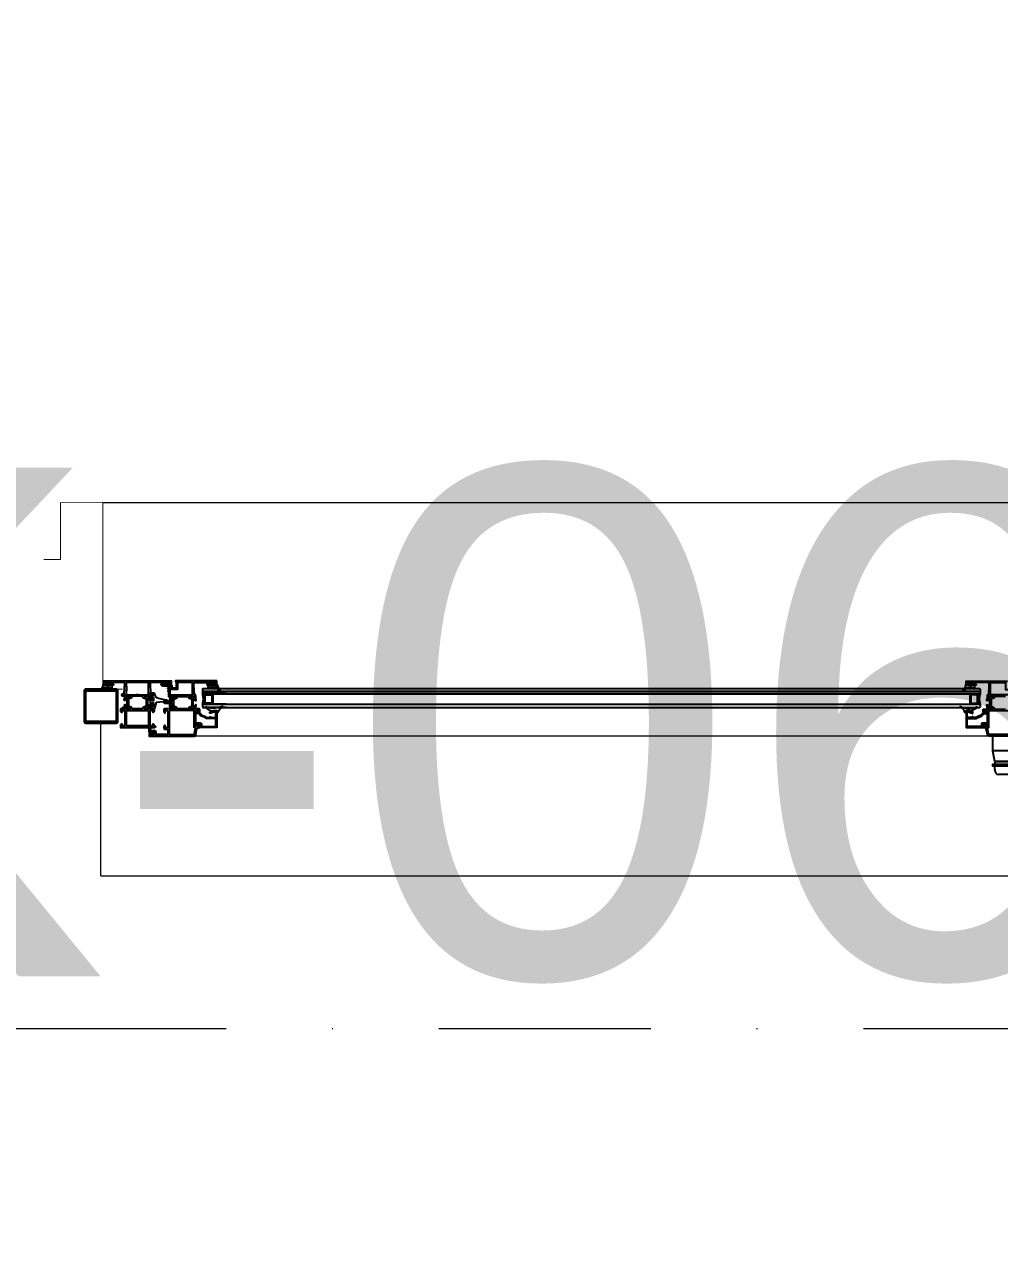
# Model space of a CAD drawing. Extents: x -9059 to 11889, y -1514 to 6575.
# Drawn here: x 9167 to 9282.1, y 3721.3 to 3864.3 of the extents above; entities that cross this region are included whole.
import ezdxf
from ezdxf.enums import TextEntityAlignment as Align

# ---------------------------------------------------------------- set-up
doc = ezdxf.new("R2010")
doc.units = 0
doc.header["$LTSCALE"] = 25
doc.header["$MEASUREMENT"] = 0
doc.linetypes.add('DASHDOT', pattern=[1, 0.5, -0.25, 0, -0.25])
doc.layers.get('0').update_dxf_attribs({"color": 9, "lineweight": 9})
for name, color, linetype, lineweight in [('06D', 9, 'Continuous', 9), ('10', 9, 'Continuous', 9), ('14', 9, 'Continuous', 9), ('15', 9, 'Continuous', 9), ('21_mahal200', 9, 'Continuous', 9), ('21_mahal200 @ 20', 9, 'Continuous', 9), ('24', 9, 'DASHDOT', 9)]:
    doc.layers.add(name, color=color, linetype=linetype, lineweight=lineweight)
doc.styles.add('Arial', font='arial.ttf', dxfattribs={"height": 2.5})
doc.styles.add('MuuM_TEXT-STANDART', font='ARIALN.TTF')

# ---------------------------------------------------------------- blocks, each defined once
blk = doc.blocks.new('p-mek')
at = {"color": 6}
blk.add_lwpolyline([(210.29, -281.08, -0.000027), (210.29, -1029.08, 0.400031)], format="xyb", dxfattribs=at)
blk = doc.blocks.new('0a_roomno2')
at = {"style": 'Arial'}
blk.add_attdef('ODANO', (0, 1.505), '', height=3, dxfattribs=at)
blk.add_attdef('MEKANADI', text='', height=3, dxfattribs=at).set_placement((0.525, -4.75), align=Align.BOTTOM_LEFT)
at = {"style": 'MuuM_TEXT-STANDART', "width": 0.6}
for tag, p in [('YER01', (15, -7)), ('TAVAN01', (20.625, -7)), ('DUVAR01', (26.25, -7)), ('YER02', (15, -10.375)), ('TAVAN02', (20.625, -10.375)), ('DUVAR02', (26.25, -10.375)), ('YER03', (15, -13.75)), ('TAVAN03', (20.625, -13.75)), ('DUVAR03', (26.25, -13.75))]:
    blk.add_attdef(tag, text='', height=2.25, dxfattribs=at).set_placement(p, align=Align.MIDDLE_CENTER)
at = {"style": 'MuuM_TEXT-STANDART'}
blk.add_attdef('M2', text='', height=2.25, dxfattribs=at).set_placement((1.3231, -7.8046), align=Align.MIDDLE_LEFT)
at = {"style": 'MuuM_TEXT-STANDART', "width": 0.6}
blk.add_attdef('TEMIZTAVANYUKSEKLIGI', text='', height=2.25, dxfattribs=at).set_placement((2.7, -13.1619), align=Align.MIDDLE_LEFT)
blk = doc.blocks.new('*U1284')
at = {"layer": '21_mahal200 @ 20'}
ref = blk.add_blockref('0a_roomno2', (8850.93, 3716.9), dxfattribs=dict(at, xscale=20, yscale=20, zscale=20))
ref.add_attrib('ODANO', ' PRS-1K-06', (8850.93, 3752), dxfattribs={"layer": '0', "height": 60, "style": 'Arial'})
blk = doc.blocks.new('P-DOG-PORSCHE')
at = {"layer": '06D', "lineweight": 25, "ltscale": 0.5}
for p, q in [((-12.78, -3.54), (-12.78, -5.15)), ((-12.78, -5.24), (-10.29, -5.24)), ((-12.53, -6.54), (-12.77, -5.32)), ((-12.8, -6.88), (-10.33, -6.88)), ((-12.8, -6.88, 0), (-10.33, -6.88, 0)), ((-10.33, -7.03), (-12.8, -7.03)), ((-10.33, -7.03, 0), (-12.8, -7.03, 0)), ((-10.53, -6.54), (-12.53, -6.54)), ((-12.53, -6.58), (-12.53, -6.88)), ((-10.53, -6.58), (-12.53, -6.58)), ((-12.53, -6.58, 0), (-12.53, -6.88, 0)), ((-10.53, -6.58, 0), (-12.53, -6.58, 0)), ((-12.53, -7.03), (-12.53, -7.17)), ((-12.53, -7.03, 0), (-12.53, -7.17, 0)), ((-10.95, -8.06, 0), (-12.12, -8.06, 0))]:
    blk.add_line(p, q, dxfattribs=at)
at = {"layer": '06D'}
for points in [[(-117.78, 24), (-2.22, 24)], [(-13.18, -3.54), (-111.94, -3.53)], [(-118, -20), (-2, -20)]]:
    blk.add_lwpolyline(points, dxfattribs=at)
at = {"layer": '06D', "lineweight": 25, "ltscale": 0.5}
blk.add_lwpolyline([(-15.98, 2.47, -0.220745), (-16.29, 1.88, 0.651907), (-16.23, 1.81, 0.176952), (-15.94, 2.13, -0.281357), (-15.8, 2.21), (-15.72, 2.21), (-15.7, 2.21), (-15.7, 2.21), (-15.69, 2.21), (-15.68, 2.21), (-15.67, 2.21), (-15.67, 2.2), (-15.66, 2.19), (-15.66, 2.19), (-15.65, 2.18), (-15.65, 2.16), (-15.65, 2.09), (-15.65, 2.09), (-15.65, 2.08), (-15.65, 2.08), (-15.65, 2.08), (-15.65, 2.08), (-15.64, 2.07), (-15.64, 2.07), (-15.64, 2.07), (-15.63, 2.07), (-15.55, 2.07), (-15.55, 2.07), (-15.55, 2.07), (-15.54, 2.07), (-15.54, 2.07), (-15.54, 2.08), (-15.54, 2.08), (-15.53, 2.08), (-15.53, 2.08), (-15.53, 2.09), (-15.53, 2.16), (-15.53, 2.17), (-15.53, 2.18), (-15.53, 2.19), (-15.52, 2.19), (-15.52, 2.2), (-15.51, 2.21), (-15.5, 2.21), (-15.5, 2.21), (-15.48, 2.21), (-15.48, 2.21), (-15.47, 2.21), (-15.46, 2.21), (-15.45, 2.21), (-15.45, 2.2), (-15.44, 2.19), (-15.44, 2.19), (-15.43, 2.18), (-15.43, 2.16), (-15.43, 2.09), (-15.43, 2.09), (-15.43, 2.08), (-15.43, 2.08), (-15.43, 2.08), (-15.43, 2.08), (-15.42, 2.07), (-15.42, 2.07), (-15.42, 2.07), (-15.41, 2.07), (-15.33, 2.07), (-15.33, 2.07), (-15.33, 2.07), (-15.32, 2.07), (-15.32, 2.07), (-15.32, 2.08), (-15.32, 2.08), (-15.31, 2.08), (-15.31, 2.08), (-15.31, 2.09), (-15.31, 2.16), (-15.31, 2.17), (-15.31, 2.18), (-15.31, 2.19), (-15.3, 2.19), (-15.3, 2.2), (-15.29, 2.21), (-15.28, 2.21), (-15.28, 2.21), (-15.26, 2.21), (-15.26, 2.21), (-15.25, 2.21), (-15.24, 2.21), (-15.23, 2.21), (-15.23, 2.2), (-15.22, 2.19), (-15.22, 2.19), (-15.21, 2.18), (-15.21, 2.16), (-15.21, 2.09), (-15.21, 2.09), (-15.21, 2.08), (-15.21, 2.08), (-15.21, 2.08), (-15.21, 2.08), (-15.2, 2.07), (-15.2, 2.07), (-15.2, 2.07), (-15.19, 2.07), (-15.11, 2.07), (-15.11, 2.07), (-15.11, 2.07), (-15.1, 2.07), (-15.1, 2.07), (-15.1, 2.08), (-15.1, 2.08), (-15.09, 2.08), (-15.09, 2.08), (-15.09, 2.09), (-15.09, 2.16), (-15.09, 2.17), (-15.09, 2.18), (-15.09, 2.19), (-15.08, 2.19), (-15.08, 2.2), (-15.07, 2.21), (-15.06, 2.21), (-15.06, 2.21), (-15.04, 2.21), (-15.04, 2.21), (-15.03, 2.21), (-15.02, 2.21), (-15.01, 2.21), (-15.01, 2.2), (-15, 2.19), (-15, 2.19), (-14.99, 2.18), (-14.99, 2.16), (-14.99, 2.09), (-14.99, 2.09), (-14.99, 2.08), (-14.99, 2.08), (-14.99, 2.08), (-14.99, 2.08), (-14.98, 2.07), (-14.98, 2.07), (-14.98, 2.07), (-14.97, 2.07), (-14.89, 2.07), (-14.89, 2.07), (-14.89, 2.07), (-14.88, 2.07), (-14.88, 2.07), (-14.88, 2.08), (-14.88, 2.08), (-14.87, 2.08), (-14.87, 2.08), (-14.87, 2.09), (-14.87, 2.43, 0.414214), (-14.9, 2.46), (-15.13, 2.46, -0.414214), (-15.16, 2.49), (-15.16, 2.55, -0.291535), (-15.15, 2.57), (-15.1, 2.59, 0.613042), (-15.1, 2.65), (-15.22, 2.72, 0.127095), (-15.28, 2.73), (-15.48, 2.73, 0.127095), (-15.55, 2.72), (-15.66, 2.66, 0.585233), (-15.66, 2.59), (-15.61, 2.56, -0.167811), (-15.6, 2.55), (-15.6, 2.49, -0.414214), (-15.63, 2.46), (-15.93, 2.46), (-15.93, 2.52, 0.394677), (-15.98, 2.47)], format="xyb", dxfattribs=at)
for points in [[(-13.12, 0.88), (-13.22, 1.07, -0.131652), (-13.23, 1.08), (-13.23, 1.11, -0.414214), (-13.2, 1.14), (-12.84, 1.14, -0.414214), (-12.81, 1.11), (-12.81, 1.08, -0.131652), (-12.81, 1.07), (-12.92, 0.88, 0.131652), (-12.93, 0.83), (-12.93, -0.02, 0.131652), (-12.92, -0.07), (-12.81, -0.25, -0.131652), (-12.81, -0.27), (-12.81, -0.29, -0.414214), (-12.84, -0.32), (-13.2, -0.32, -0.414214), (-13.23, -0.29), (-13.23, -0.27, -0.131652), (-13.22, -0.25), (-13.12, -0.07, 0.131652), (-13.1, -0.02), (-13.1, 0.83, 0.131652)], [(-15.92, -0.53), (-15.92, -0.75, -0.414214), (-15.95, -0.78), (-15.98, -0.78, -0.356389), (-16.08, -0.7, 0.262181), (-16.6, -0.11, -0.316752), (-16.62, -0.08, -0.499585), (-16.58, -0.05, 0.048291), (-16.02, -0.2, 0.086497), (-14.92, -0.19, 0.16681), (-14.7, -0.08, -0.169383), (-14.68, -0.07), (-14.66, -0.06, -0.513067), (-14.62, -0.13, -0.159858), (-15.19, -0.51, -0.178819), (-15.56, -0.53), (-15.58, -0.52, 0.13005), (-15.63, -0.5), (-15.89, -0.5, 0.414214)]]:
    blk.add_lwpolyline(points, format="xyb", close=True, dxfattribs=at)
at = {"layer": '06D', "lineweight": 25, "ltscale": 0.5, "elevation": 0}
blk.add_lwpolyline([(-10.33, -6.88), (-12.8, -6.88), (-12.8, -7.03), (-10.33, -7.03)], close=True, dxfattribs=at)
at = {"layer": '06D', "lineweight": 25, "ltscale": 0.5}
for centre, radius, start, end in [((-11.88, -5.15), 0.9, 180, 190.8855), ((-11.14, -7.27, 0), 1.4, 176.0974, 206.7398), ((-12.12, -7.76, 0), 0.3, 206.7398, 270)]:
    blk.add_arc(centre, radius, start, end, dxfattribs=at)
at = {"layer": '10', "lineweight": 25, "ltscale": 0.5}
for p, q in [((-112.2, 2.68), (-112.2, 2.98)), ((-103.22, 1.44), (-106, 1.44)), ((-104.8, 1.44), (-104.8, 0.24)), ((-15.45, 1.44), (-15.45, 0.24)), ((-14.45, 1.44), (-14.45, 0.24)), ((-103.22, 0.24), (-106, 0.24)), ((-103.22, -0.16), (-105.95, -0.16)), ((-103.22, -0.16), (-105.49, -0.16))]:
    blk.add_line(p, q, dxfattribs=at)
at = {"layer": '10', "const_width": 0.1}
blk.add_lwpolyline([(-124.78, 17.3), (-122.78, 17.3), (-122.78, 24), (-117.78, 24), (-117.78, 2), (-115.43, 2)], dxfattribs=at)
at = {"layer": '10', "lineweight": 25, "ltscale": 0.5}
for points in [[(-110.88, 2.78), (-110.88, 2.79), (-111.15, 2.79), (-111.15, 2.78), (-111.3, 2.78), (-111.3, 2.79), (-111.63, 2.79), (-111.63, 2.78), (-111.78, 2.78), (-111.78, 2.79), (-112.1, 2.79, 0.425337), (-112.2, 2.68), (-112.15, 1.49, 0.403083), (-112.12, 1.47), (-112, 1.47, -0.414214), (-111.88, 1.35), (-111.88, 1.26, -0.414214), (-111.98, 1.16), (-111.99, 1.16, -0.414214), (-112, 1.17), (-112, 1.32, 0.414214), (-112.03, 1.35), (-112.17, 1.35, 0.414214), (-112.2, 1.32), (-112.2, 1.01), (-112.13, 0.75, -0.700084), (-112.24, 0.67), (-112.26, 0.69), (-112.43, 0.86, -0.607471), (-112.41, 0.92, 0.283637), (-112.39, 0.94), (-112.34, 1.12, 1.229391), (-112.39, 1.16), (-112.86, 1.16), (-112.7, 0.89, -0.859449), (-112.73, 0.86), (-112.98, 0.96), (-113.1, 1.16), (-114.3, 1.16), (-114.42, 0.96), (-114.67, 0.86, -0.859449), (-114.7, 0.89), (-114.54, 1.16), (-115.01, 1.16, 1.229391), (-115.06, 1.12), (-115.01, 0.94, 0.283637), (-114.99, 0.92, -0.607471), (-114.97, 0.86), (-115.14, 0.69), (-115.16, 0.67, -0.700084), (-115.27, 0.75), (-115.2, 1.01), (-115.2, 1.32, 0.414214), (-115.23, 1.35), (-115.37, 1.35, 0.414214), (-115.4, 1.32), (-115.4, 1.17, -0.414214), (-115.41, 1.16), (-115.42, 1.16, -0.414214), (-115.52, 1.26), (-115.52, 1.35, -0.414214), (-115.4, 1.47), (-115.28, 1.47, 0.403083), (-115.25, 1.49), (-115.2, 2.68, 0.425337), (-115.3, 2.79), (-115.62, 2.79), (-115.62, 2.78), (-115.77, 2.78), (-115.77, 2.79), (-116.1, 2.79), (-116.1, 2.78), (-116.25, 2.78), (-116.25, 2.79), (-116.52, 2.79), (-116.52, 2.78), (-116.65, 2.78), (-116.65, 2.61, 0.414214), (-116.62, 2.58), (-116.52, 2.58), (-116.52, 2.53, -0.414214), (-116.57, 2.48), (-116.88, 2.48, -0.414214), (-116.95, 2.55), (-116.95, 2.57, -0.414214), (-116.94, 2.58), (-116.84, 2.58, 0.414214), (-116.79, 2.63), (-116.79, 2.75, 0.414214), (-116.84, 2.8), (-117.51, 2.8, 0.414214), (-117.56, 2.75), (-117.56, 2.63, 0.414214), (-117.51, 2.58), (-117.41, 2.58, -0.414214), (-117.4, 2.57), (-117.4, 2.55, -0.414214), (-117.47, 2.48), (-117.69, 2.48, -0.414214), (-117.7, 2.49), (-117.7, 2.97, -0.414214), (-117.69, 2.98), (-109.71, 2.98, -0.414214), (-109.7, 2.97), (-109.7, 2.49, -0.414214), (-109.71, 2.48), (-109.93, 2.48, -0.414214), (-110, 2.55), (-110, 2.57, -0.414214), (-109.99, 2.58), (-109.89, 2.58, 0.414214), (-109.84, 2.63), (-109.84, 2.75, 0.414214), (-109.89, 2.8), (-110.56, 2.8, 0.414214), (-110.61, 2.75), (-110.61, 2.63, 0.414214), (-110.56, 2.58), (-110.46, 2.58, -0.414214), (-110.45, 2.57), (-110.45, 2.55, -0.414214), (-110.52, 2.48), (-110.83, 2.48, -0.414214), (-110.88, 2.53), (-110.88, 2.58), (-110.78, 2.58, 0.414214), (-110.75, 2.61), (-110.75, 2.78)], [(-120, -1.8, 0.414214), (-119.8, -2), (-116.2, -2, 0.414214), (-116, -1.8), (-116, 1.8, 0.414214), (-116.2, 2), (-119.8, 2, 0.414214), (-120, 1.8)], [(-117.28, 2.61, 0.359904), (-117.3, 2.58), (-117.3, 2.4, 0.414214), (-117.27, 2.37), (-117.07, 2.37, 0.414214), (-117.04, 2.4), (-117.04, 2.58, 0.359904), (-117.07, 2.61, 0.094739)], [(-110.51, 2.47, 0.414214), (-110.48, 2.5), (-110.48, 2.58, 0.186103), (-110.48, 2.59), (-110.52, 2.64, -0.501687), (-110.51, 2.7), (-110.42, 2.74, -0.118551), (-110.34, 2.76), (-110.11, 2.76, -0.118551), (-110.04, 2.74), (-109.95, 2.7, -0.501687), (-109.94, 2.64), (-109.98, 2.59, 0.186103), (-109.98, 2.58), (-109.98, 2.5, 0.414214), (-109.94, 2.47), (-109.66, 2.47, -0.414214), (-109.62, 2.43), (-109.62, 2.28, -0.176484), (-109.64, 2.25), (-110.01, 1.72, -0.940455), (-110.07, 1.77), (-109.76, 2.27, 0.992608), (-109.86, 2.34), (-110.69, 2.34, -0.414214), (-110.73, 2.38), (-110.73, 2.43, -0.414214), (-110.69, 2.47)], [(-110.32, 2.47, -0.414214), (-110.34, 2.5), (-110.34, 2.6, -0.414214), (-110.32, 2.62), (-110.14, 2.62, -0.414214), (-110.11, 2.6), (-110.11, 2.5, -0.414214), (-110.14, 2.47)], [(-108.97, 1.97), (-109.81, 1.97, 0.414214), (-109.86, 1.92), (-109.86, 1.38, 0.414214), (-109.81, 1.33), (-107.25, 1.33, 0.414214), (-107.2, 1.38), (-107.2, 2.79), (-108.91, 2.79, 0.414214), (-108.96, 2.74), (-108.96, 1.98, -0.414214)], [(-104.73, 2.6, -0.359904), (-104.7, 2.57), (-104.7, 2.39, -0.414214), (-104.73, 2.36), (-104.93, 2.36, -0.414214), (-104.96, 2.39), (-104.96, 2.57, -0.359904), (-104.94, 2.6, -0.094739)], [(-15.49, 2.6, 0.359904), (-15.51, 2.57), (-15.51, 2.39, 0.414214), (-15.48, 2.36), (-15.28, 2.36, 0.414214), (-15.25, 2.39), (-15.25, 2.57, 0.359904), (-15.28, 2.6, 0.094739)], [(-11.25, 1.96), (-10.41, 1.96, -0.414214), (-10.36, 1.91), (-10.36, 1.37, -0.414214), (-10.41, 1.32), (-12.97, 1.32, -0.414214), (-13.02, 1.37), (-13.02, 2.78), (-11.31, 2.78, -0.414214), (-11.26, 2.73), (-11.26, 1.97, 0.414214)], [(-114.74, -0.01, 0.131652), (-114.72, -0.06), (-114.61, -0.24, -0.131652), (-114.61, -0.26), (-114.61, -0.28, -0.414214), (-114.64, -0.31), (-115, -0.31, -0.414214), (-115.03, -0.28), (-115.03, -0.26, -0.131652), (-115.03, -0.24), (-114.92, -0.06, 0.131652), (-114.91, -0.01), (-114.91, 0.84, 0.131652), (-114.92, 0.89), (-115.03, 1.08, -0.131652), (-115.03, 1.09), (-115.03, 1.12, -0.414214), (-115, 1.15), (-114.64, 1.15, -0.414214), (-114.61, 1.12), (-114.61, 1.09, -0.131652), (-114.61, 1.08), (-114.72, 0.89, 0.131652), (-114.74, 0.84)], [(-112.66, -0.01, -0.131652), (-112.68, -0.06), (-112.79, -0.24, 0.131652), (-112.79, -0.26), (-112.79, -0.28, 0.414214), (-112.76, -0.31), (-112.4, -0.31, 0.414214), (-112.37, -0.28), (-112.37, -0.26, 0.131652), (-112.37, -0.24), (-112.48, -0.06, -0.131652), (-112.49, -0.01), (-112.49, 0.84, -0.131652), (-112.48, 0.89), (-112.37, 1.08, 0.131652), (-112.37, 1.09), (-112.37, 1.12, 0.414214), (-112.4, 1.15), (-112.76, 1.15, 0.414214), (-112.79, 1.12), (-112.79, 1.09, 0.131652), (-112.79, 1.08), (-112.68, 0.89, -0.131652), (-112.66, 0.84)], [(-106.67, -0.53, 0.365977), (-106.64, -0.51, -0.365977), (-106.61, -0.48), (-106.5, -0.48, -0.414214), (-106.47, -0.51), (-106.47, -0.6, -0.365977), (-106.49, -0.63, 0.366034), (-106.52, -0.66), (-106.52, -0.72, 0.414214), (-106.51, -0.73), (-106.47, -0.73, 0.414214), (-106.32, -0.58), (-106.32, -0.41, 0.414214), (-106.4, -0.33), (-106.82, -0.33, -0.493043), (-106.85, -0.3), (-106.75, 0.07, 0.700084), (-106.86, 0.15), (-106.88, 0.13), (-107.05, -0.04, 0.607471), (-107.03, -0.1, -0.283637), (-107.01, -0.12), (-106.96, -0.3, -1.229391), (-107.01, -0.33), (-107.43, -0.33, -0.585524), (-107.46, -0.29), (-107.32, -0.07, 0.713664), (-107.35, -0.04), (-107.6, -0.14), (-107.71, -0.32, -0.261412), (-107.73, -0.33), (-108.95, -0.33, -0.261412), (-108.97, -0.32), (-109.08, -0.14), (-109.33, -0.04, 0.713664), (-109.36, -0.07), (-109.22, -0.29, -0.585524), (-109.25, -0.33), (-109.67, -0.33, -1.229391), (-109.72, -0.3), (-109.67, -0.12, -0.283637), (-109.65, -0.1, 0.607471), (-109.63, -0.04), (-109.8, 0.13), (-109.82, 0.15, 0.700084), (-109.93, 0.07), (-109.86, -0.19), (-109.86, -0.3, -0.414214), (-109.89, -0.33), (-110.54, -0.33, 0.414214), (-110.57, -0.36), (-110.57, -0.68, 0.414222), (-110.47, -0.78), (-110.43, -0.78, 0.414214), (-110.42, -0.77), (-110.42, -0.66, 0.366034), (-110.44, -0.63, -0.365977), (-110.47, -0.6), (-110.47, -0.51, -0.414214), (-110.44, -0.48), (-110.33, -0.48, -0.365977), (-110.3, -0.51, 0.365977), (-110.27, -0.53), (-110.15, -0.53, -0.414214), (-110.12, -0.56), (-110.12, -1.5), (-110.09, -1.53), (-110.12, -1.56), (-110.12, -2.5, -0.414214), (-110.15, -2.53), (-110.27, -2.53, 0.365977), (-110.3, -2.56, -0.365977), (-110.33, -2.58), (-110.44, -2.58, -0.414214), (-110.47, -2.55), (-110.47, -2.46, -0.365977), (-110.44, -2.44, 0.366034), (-110.42, -2.41), (-110.42, -2.29, 0.414214), (-110.43, -2.28), (-110.47, -2.28, 0.414214), (-110.57, -2.38), (-110.57, -2.58, 0.414214), (-110.42, -2.73), (-110.15, -2.73, -0.414214), (-110.12, -2.76), (-110.12, -3.32, -0.414214), (-110.15, -3.35), (-111.54, -3.35, -0.414214), (-111.57, -3.32), (-111.57, -3.16, -0.414214), (-111.54, -3.13), (-111.47, -3.13), (-111.47, -3.08, 0.414214), (-111.52, -3.03), (-111.77, -3.03, 0.414214), (-111.84, -3.1), (-111.84, -3.12, 0.414214), (-111.83, -3.13), (-111.76, -3.13, -0.414214), (-111.71, -3.18), (-111.71, -3.32, -0.414214), (-111.76, -3.37), (-112.13, -3.37, -0.414214), (-112.18, -3.32), (-112.18, -3.18, -0.414214), (-112.13, -3.13), (-112.05, -3.13, 0.414214), (-112.04, -3.12), (-112.04, -3.1, 0.414214), (-112.11, -3.03), (-112.29, -3.03, 0.414214), (-112.32, -3.06), (-112.32, -3.5, 0.414214), (-112.29, -3.53), (-107.02, -3.53, 0.363975), (-106.82, -3.37), (-106.72, -2.78, -0.36397), (-106.42, -2.53), (-106.35, -2.53, 0.414214), (-106.32, -2.5), (-106.32, -2.28, 0.414214), (-106.47, -2.13), (-106.51, -2.13, 0.414214), (-106.52, -2.14), (-106.52, -2.21, 0.366034), (-106.49, -2.24, -0.365977), (-106.47, -2.26), (-106.47, -2.35, -0.414214), (-106.5, -2.38), (-106.61, -2.38, -0.365977), (-106.64, -2.36, 0.365977), (-106.67, -2.33), (-106.79, -2.33, -0.414214), (-106.82, -2.3), (-106.82, -1.46), (-106.85, -1.43), (-106.82, -1.4), (-106.82, -0.56, -0.414214), (-106.79, -0.53)], [(-111.8, 0.65, -0.414214), (-111.83, 0.62), (-111.96, 0.62, -0.414214), (-111.99, 0.65), (-111.99, 0.99, -0.414214), (-111.96, 1.02), (-111.83, 1.02, -0.414214), (-111.8, 0.99)], [(-111.8, 0.03, -0.414214), (-111.83, 0), (-111.96, 0, -0.414214), (-111.99, 0.03), (-111.99, 0.37, -0.414214), (-111.96, 0.4), (-111.83, 0.4, -0.414214), (-111.8, 0.37)], [(-109.67, 0.32, -0.403142), (-109.57, 0.22), (-109.57, -0.02, -0.131652), (-109.58, -0.07), (-109.69, -0.25, 0.131652), (-109.69, -0.27), (-109.69, -0.29, 0.414214), (-109.66, -0.32), (-109.3, -0.32, 0.414214), (-109.27, -0.29), (-109.27, -0.27, 0.131652), (-109.28, -0.25), (-109.39, -0.07, -0.131652), (-109.4, -0.02), (-109.4, 0.83, -0.131652), (-109.39, 0.88), (-109.28, 1.07, 0.131652), (-109.27, 1.08), (-109.27, 1.11, 0.414214), (-109.3, 1.14), (-109.66, 1.14, 0.414214), (-109.69, 1.11), (-109.69, 1.08, 0.131652), (-109.69, 1.07), (-109.58, 0.88, -0.131652), (-109.57, 0.83), (-109.57, 0.59, -0.403142), (-109.67, 0.49), (-110.52, 0.46, 0.962756), (-110.52, 0.36)], [(-107.28, -0.01, -0.131652), (-107.3, -0.06), (-107.4, -0.24, 0.131652), (-107.41, -0.26), (-107.41, -0.28, 0.414214), (-107.38, -0.31), (-107.02, -0.31, 0.414214), (-106.99, -0.28), (-106.99, -0.26, 0.131652), (-106.99, -0.24), (-107.1, -0.06, -0.131652), (-107.11, -0.01), (-107.11, 0.84, -0.131652), (-107.1, 0.89), (-106.99, 1.07, 0.131652), (-106.99, 1.09), (-106.99, 1.12, 0.414214), (-107.02, 1.15), (-107.38, 1.15, 0.414214), (-107.41, 1.12), (-107.41, 1.09, 0.131652), (-107.4, 1.07), (-107.3, 0.89, -0.131652), (-107.28, 0.84)], [(-107.1, 0.88), (-106.99, 1.07, 0.131652), (-106.99, 1.08), (-106.99, 1.11, 0.414214), (-107.02, 1.14), (-107.38, 1.14, 0.414214), (-107.41, 1.11), (-107.41, 1.08, 0.131652), (-107.4, 1.07), (-107.3, 0.88, -0.131652), (-107.28, 0.83), (-107.28, -0.02, -0.131652), (-107.3, -0.07), (-107.4, -0.25, 0.131652), (-107.41, -0.27), (-107.41, -0.29, 0.414214), (-107.38, -0.32), (-107.02, -0.32, 0.414214), (-106.99, -0.29), (-106.99, -0.27, 0.131652), (-106.99, -0.25), (-107.1, -0.07, -0.131652), (-107.11, -0.02), (-107.11, 0.83, -0.131652)], [(-105.7, 1.31, -0.414214), (-105.67, 1.34), (-104.93, 1.34, -0.414214), (-104.9, 1.31), (-104.9, 0.37, -0.414214), (-104.93, 0.34), (-105.67, 0.34, -0.414214), (-105.7, 0.37)], [(-14.55, 1.31, 0.414214), (-14.58, 1.34), (-15.32, 1.34, 0.414214), (-15.35, 1.31), (-15.35, 0.37, 0.414214), (-15.32, 0.34), (-14.58, 0.34, 0.414214), (-14.55, 0.37)], [(-107.02, -3.35, 0.207097), (-106.97, -3.33), (-106.97, -3.23), (-106.95, -3.23), (-106.87, -2.76, -0.106114), (-106.8, -2.58, 0.602221), (-106.82, -2.53), (-106.87, -2.53, -0.162278), (-106.93, -2.51), (-106.97, -2.51, -0.414214), (-107, -2.48), (-107, -0.56, 0.414214), (-107.05, -0.51), (-109.89, -0.51, 0.414214), (-109.94, -0.56), (-109.94, -3.35)], [(-105.14, -1.31), (-105.14, -1.27, -0.414214), (-105.11, -1.24), (-105.07, -1.24, -0.414214), (-105.04, -1.27), (-105.04, -1.29, 0.414214), (-104.99, -1.34), (-104.56, -1.34, 0.414214), (-104.46, -1.24), (-104.46, -0.69, 0.414214), (-104.51, -0.64), (-104.56, -0.64, 0.127567), (-104.59, -0.65, -0.09888), (-105.01, -0.79, 0.367727), (-105.04, -0.82, -0.399482), (-105.07, -0.84), (-105.11, -0.84, -0.414214), (-105.14, -0.81), (-105.14, -0.72, -0.400329), (-105.09, -0.67, 0.114933), (-104.65, -0.55, -0.127017), (-104.56, -0.52), (-104.37, -0.52, -0.414214), (-104.34, -0.55), (-104.34, -2.49, -0.414214), (-104.37, -2.52), (-106.29, -2.52, -0.414214), (-106.32, -2.49), (-106.32, -2.43, -0.414214), (-106.29, -2.4), (-106.27, -2.4), (-106.27, -2.1), (-106.54, -2.1), (-106.56, -2.14, -0.414214), (-106.6, -2.15), (-106.77, -2.05, -0.767327), (-106.75, -1.98), (-106.25, -1.98, -0.414214), (-106.15, -2.08), (-106.15, -2.35, 0.414214), (-106.1, -2.4), (-104.51, -2.4, 0.414214), (-104.46, -2.35), (-104.46, -1.56, 0.414214), (-104.56, -1.46), (-105.47, -1.46, -0.172094), (-105.67, -1.39, 0.126051), (-106.03, -1.23, -0.197455), (-106.24, -1.1), (-106.35, -0.94, 0.244698), (-106.49, -0.86), (-106.77, -0.86, -0.767327), (-106.8, -0.76), (-106.6, -0.65, -0.57735), (-106.56, -0.67), (-106.56, -0.74), (-106.49, -0.74, -0.244698), (-106.25, -0.87), (-106.15, -1.03, 0.197455), (-106.02, -1.11, -0.126051), (-105.6, -1.3, 0.178336), (-105.47, -1.34), (-105.17, -1.34, 0.414214)], [(-104.33, -0.53), (-104.33, -0.75, 0.414214), (-104.3, -0.78), (-104.26, -0.78, 0.356389), (-104.16, -0.7, -0.262181), (-103.65, -0.11, 0.316752), (-103.63, -0.08, 0.499585), (-103.66, -0.05, -0.048291), (-104.22, -0.19, -0.086497), (-105.32, -0.19, -0.16681), (-105.55, -0.08, 0.169383), (-105.57, -0.07), (-105.58, -0.06, 0.513067), (-105.63, -0.13, 0.159858), (-105.05, -0.51, 0.178819), (-104.68, -0.53), (-104.67, -0.52, -0.13005), (-104.62, -0.5), (-104.36, -0.5, -0.414214)], [(-15.1, -1.32), (-15.1, -1.28, 0.414214), (-15.13, -1.25), (-15.17, -1.25, 0.414214), (-15.2, -1.28), (-15.2, -1.3, -0.414214), (-15.25, -1.35), (-15.68, -1.35, -0.414214), (-15.78, -1.25), (-15.78, -0.7, -0.414214), (-15.73, -0.65), (-15.68, -0.65, -0.127567), (-15.65, -0.65, 0.09888), (-15.23, -0.79, -0.367727), (-15.2, -0.82, 0.399482), (-15.17, -0.85), (-15.13, -0.85, 0.414214), (-15.1, -0.82), (-15.1, -0.72, 0.400329), (-15.15, -0.67, -0.114933), (-15.59, -0.55, 0.127017), (-15.68, -0.53), (-15.87, -0.53, 0.414214), (-15.9, -0.56), (-15.9, -2.5, 0.414214), (-15.87, -2.53), (-13.95, -2.53, 0.414214), (-13.92, -2.5), (-13.92, -2.44, 0.414214), (-13.95, -2.41), (-13.97, -2.41), (-13.97, -2.11), (-13.7, -2.11), (-13.68, -2.14, 0.414214), (-13.64, -2.15), (-13.47, -2.05, 0.767327), (-13.49, -1.99), (-13.99, -1.99, 0.414214), (-14.09, -2.09), (-14.09, -2.36, -0.414214), (-14.14, -2.41), (-15.73, -2.41, -0.414214), (-15.78, -2.36), (-15.78, -1.57, -0.414214), (-15.68, -1.47), (-14.77, -1.47, 0.172094), (-14.57, -1.39, -0.126051), (-14.21, -1.23, 0.197455), (-14, -1.1), (-13.89, -0.94, -0.244698), (-13.75, -0.87), (-13.47, -0.87, 0.767327), (-13.44, -0.76), (-13.64, -0.65, 0.57735), (-13.68, -0.68), (-13.68, -0.75), (-13.75, -0.75, 0.244698), (-13.99, -0.87), (-14.1, -1.03, -0.197455), (-14.22, -1.11, 0.126051), (-14.64, -1.3, -0.178336), (-14.77, -1.35), (-15.07, -1.35, -0.414214)], [(-13.2, -3.36, -0.207097), (-13.25, -3.33), (-13.25, -3.24), (-13.27, -3.24), (-13.35, -2.76, 0.106114), (-13.42, -2.58, -0.602221), (-13.4, -2.54), (-13.35, -2.54, 0.162278), (-13.29, -2.52), (-13.25, -2.52, 0.414214), (-13.22, -2.49), (-13.22, -0.57, -0.414214), (-13.17, -0.52), (-10.33, -0.52, -0.414214), (-10.28, -0.57), (-10.28, -3.36)], [(-112.1, -3.15), (-112.04, -3.15), (-112.04, -3.07, 0.236068), (-112.12, -3.03), (-112.28, -3.03, -0.414214), (-112.33, -2.98), (-112.33, -2.81, -0.557109), (-111.61, -2.37, -0.284432), (-111.57, -2.43, -0.557109), (-111.68, -2.5, 0.59685), (-112.18, -2.85, 2.161979), (-112.15, -2.88), (-112, -2.88, 1), (-111.88, -2.88), (-111.62, -2.88, -0.414214), (-111.57, -2.93), (-111.57, -2.98, -0.414214), (-111.62, -3.03), (-111.77, -3.03, 0.236068), (-111.85, -3.07), (-111.85, -3.15), (-111.79, -3.15), (-111.79, -3.19, -0.323522), (-111.82, -3.24), (-111.92, -3.27, -0.019238), (-111.92, -3.27), (-111.96, -3.27, -0.019238), (-111.97, -3.27), (-112.06, -3.24, -0.323522), (-112.1, -3.19)]]:
    blk.add_lwpolyline(points, format="xyb", close=True, dxfattribs=at)
for points in [[(-106.94, 1.34, -0.459137), (-106.98, 1.37), (-107.03, 2.47), (-107.03, 2.74, -0.414214), (-106.98, 2.79), (-105.4, 2.79, -0.414214), (-105.37, 2.76), (-105.37, 2.6, -0.414214), (-105.4, 2.57), (-105.5, 2.57), (-105.5, 2.52, 0.414214), (-105.45, 2.47), (-105.14, 2.47, 0.414214), (-105.07, 2.54), (-105.07, 2.56, 0.414214), (-105.08, 2.57), (-105.18, 2.57, -0.414214), (-105.23, 2.62), (-105.23, 2.77, -0.414214), (-105.18, 2.82), (-104.51, 2.82, -0.414214), (-104.46, 2.77), (-104.46, 2.62, -0.414214), (-104.51, 2.57), (-104.61, 2.57, 0.414214), (-104.62, 2.56), (-104.62, 2.54, 0.414214), (-104.55, 2.47), (-104.33, 2.47, 0.414214), (-104.32, 2.48), (-104.32, 2.96, 0.414214), (-104.33, 2.97), (-109.19, 2.97, 0.535184), (-109.22, 2.93), (-109.2, 2.89), (-109.17, 2.89, -0.414214), (-109.14, 2.86), (-109.14, 2.15, -0.414214), (-109.17, 2.12), (-110.11, 2.12, 0.535184), (-110.14, 2.08), (-110.13, 2.06, 0.302776), (-110.1, 2.04), (-110.07, 2.04, -0.414214), (-110.04, 2.01), (-110.04, 1.18, 0.414214), (-110.01, 1.15), (-109.89, 1.15, -0.414214), (-109.86, 1.12), (-109.86, 1), (-109.93, 0.74, 0.700084), (-109.82, 0.66), (-109.8, 0.68), (-109.63, 0.85, 0.607471), (-109.65, 0.91, -0.283637), (-109.67, 0.93), (-109.72, 1.11, -1.229391), (-109.67, 1.15), (-109.2, 1.15), (-109.36, 0.88, 0.859449), (-109.33, 0.85), (-109.08, 0.95), (-108.96, 1.15), (-107.72, 1.15), (-107.6, 0.95), (-107.35, 0.85, 0.859449), (-107.32, 0.88), (-107.48, 1.15), (-107.01, 1.15, -1.229391), (-106.96, 1.11), (-107.01, 0.93, -0.283637), (-107.03, 0.91, 0.607471), (-107.05, 0.85), (-106.88, 0.68), (-106.86, 0.66, 0.700084), (-106.75, 0.74), (-106.82, 1), (-106.82, 1.25, 0.474196), (-106.94, 1.34)], [(-13.28, 1.34, 0.459137), (-13.24, 1.37), (-13.19, 2.46), (-13.19, 2.73, 0.414214), (-13.24, 2.78), (-14.82, 2.78, 0.414214), (-14.85, 2.75), (-14.85, 2.59, 0.414214), (-14.82, 2.56), (-14.72, 2.56), (-14.72, 2.51, -0.414214), (-14.77, 2.46), (-15.08, 2.46, -0.414214), (-15.15, 2.53), (-15.15, 2.55, -0.414214), (-15.14, 2.56), (-15.04, 2.56, 0.414214), (-14.99, 2.61), (-14.99, 2.76, 0.414214), (-15.04, 2.81), (-15.71, 2.81, 0.414214), (-15.76, 2.76), (-15.76, 2.61, 0.414214), (-15.71, 2.56), (-15.61, 2.56, -0.414214), (-15.6, 2.55), (-15.6, 2.53, -0.414214), (-15.67, 2.46), (-15.89, 2.46, -0.414214), (-15.9, 2.47), (-15.9, 2.95, -0.414214), (-15.89, 2.96), (-11.02, 2.96, -0.535184)], [(-11.25, 1.14), (-12.5, 1.14), (-12.62, 0.94), (-12.87, 0.85, -0.859449), (-12.9, 0.88), (-12.73, 1.14), (-13.21, 1.14, 1.229391), (-13.26, 1.11), (-13.21, 0.93, 0.283637), (-13.19, 0.91, -0.607471), (-13.17, 0.85), (-13.34, 0.68), (-13.36, 0.66, -0.700084), (-13.47, 0.74), (-13.4, 1), (-13.4, 1.24, -0.474196), (-13.28, 1.34)], [(-117.79, 2.49, -0.220745), (-118.1, 1.89, 0.651907), (-118.04, 1.82, 0.176952), (-117.75, 2.14, -0.281357), (-117.61, 2.23), (-117.53, 2.23), (-117.51, 2.23), (-117.51, 2.23), (-117.5, 2.22), (-117.49, 2.22), (-117.48, 2.22), (-117.48, 2.21), (-117.47, 2.21), (-117.47, 2.2), (-117.47, 2.19), (-117.46, 2.18), (-117.46, 2.1), (-117.46, 2.1), (-117.46, 2.09), (-117.46, 2.09), (-117.46, 2.09), (-117.46, 2.09), (-117.45, 2.08), (-117.45, 2.08), (-117.45, 2.08), (-117.44, 2.08), (-117.36, 2.08), (-117.36, 2.08), (-117.36, 2.08), (-117.35, 2.08), (-117.35, 2.08), (-117.35, 2.09), (-117.35, 2.09), (-117.35, 2.09), (-117.34, 2.09), (-117.34, 2.1), (-117.34, 2.18), (-117.34, 2.18), (-117.34, 2.19), (-117.34, 2.2), (-117.33, 2.21), (-117.33, 2.21), (-117.32, 2.22), (-117.32, 2.22), (-117.31, 2.22), (-117.29, 2.23), (-117.29, 2.23), (-117.28, 2.22), (-117.27, 2.22), (-117.26, 2.22), (-117.26, 2.21), (-117.25, 2.21), (-117.25, 2.2), (-117.25, 2.19), (-117.24, 2.18), (-117.24, 2.1), (-117.24, 2.1), (-117.24, 2.09), (-117.24, 2.09), (-117.24, 2.09), (-117.24, 2.09), (-117.23, 2.08), (-117.23, 2.08), (-117.23, 2.08), (-117.22, 2.08), (-117.14, 2.08), (-117.14, 2.08), (-117.14, 2.08), (-117.13, 2.08), (-117.13, 2.08), (-117.13, 2.09), (-117.13, 2.09), (-117.13, 2.09), (-117.12, 2.09), (-117.12, 2.1), (-117.12, 2.18), (-117.12, 2.18), (-117.12, 2.19), (-117.12, 2.2), (-117.11, 2.21), (-117.11, 2.21), (-117.1, 2.22), (-117.1, 2.22), (-117.09, 2.22), (-117.07, 2.23), (-117.07, 2.23), (-117.06, 2.22), (-117.05, 2.22), (-117.04, 2.22), (-117.04, 2.21), (-117.03, 2.21), (-117.03, 2.2), (-117.03, 2.19), (-117.02, 2.18), (-117.02, 2.1), (-117.02, 2.1), (-117.02, 2.09), (-117.02, 2.09), (-117.02, 2.09), (-117.02, 2.09), (-117.01, 2.08), (-117.01, 2.08), (-117.01, 2.08), (-117, 2.08), (-116.92, 2.08), (-116.92, 2.08), (-116.92, 2.08), (-116.91, 2.08), (-116.91, 2.08), (-116.91, 2.09), (-116.91, 2.09), (-116.91, 2.09), (-116.9, 2.09), (-116.9, 2.1), (-116.9, 2.18), (-116.9, 2.18), (-116.9, 2.19), (-116.9, 2.2), (-116.89, 2.21), (-116.89, 2.21), (-116.88, 2.22), (-116.88, 2.22), (-116.87, 2.22), (-116.85, 2.23), (-116.85, 2.23), (-116.84, 2.22), (-116.83, 2.22), (-116.82, 2.22), (-116.82, 2.21), (-116.81, 2.21), (-116.81, 2.2), (-116.81, 2.19), (-116.8, 2.18), (-116.8, 2.1), (-116.8, 2.1), (-116.8, 2.09), (-116.8, 2.09), (-116.8, 2.09), (-116.8, 2.09), (-116.79, 2.08), (-116.79, 2.08), (-116.79, 2.08), (-116.78, 2.08), (-116.7, 2.08), (-116.7, 2.08), (-116.7, 2.08), (-116.69, 2.08), (-116.69, 2.08), (-116.69, 2.09), (-116.69, 2.09), (-116.69, 2.09), (-116.68, 2.09), (-116.68, 2.1), (-116.68, 2.44, 0.414214), (-116.71, 2.47), (-116.94, 2.47, -0.414214), (-116.97, 2.5), (-116.97, 2.56, -0.291535), (-116.96, 2.58), (-116.91, 2.6, 0.613042), (-116.91, 2.66), (-117.03, 2.73, 0.127095), (-117.09, 2.74), (-117.29, 2.74, 0.127095), (-117.36, 2.73), (-117.47, 2.67, 0.585233), (-117.47, 2.6), (-117.42, 2.58, -0.167811), (-117.41, 2.56), (-117.41, 2.5, -0.414214), (-117.44, 2.47), (-117.74, 2.47), (-117.74, 2.53, 0.394677), (-117.79, 2.49)], [(-112.19, 0.02, 0.081633), (-112.19, 1), (-112.19, 1.08, -0.104779), (-112.18, 1.15), (-112.12, 1.29, -0.296563), (-112.1, 1.3), (-112.03, 1.3, -0.414214), (-112, 1.27), (-112, 1.23, 0.414214), (-111.98, 1.21), (-111.9, 1.21, 0.414214), (-111.87, 1.23), (-111.87, 1.42, 0.414214), (-111.91, 1.46), (-112.12, 1.46, -0.414214), (-112.14, 1.48), (-112.14, 1.57, -0.414214), (-112.12, 1.59), (-111.83, 1.59, -0.285747), (-111.74, 1.53), (-111.55, 1.11, 0.189764), (-111.5, 1.06, 0.061836), (-110.24, 0.75, -0.380587), (-110.15, 0.65), (-110.15, 0.57, -0.203536), (-110.18, 0.5), (-110.37, 0.32, -0.999219), (-110.45, 0.4), (-110.3, 0.55, 0.950364), (-110.3, 0.59, 0.068684), (-110.6, 0.58, 0.364538), (-110.64, 0.53, -0.394287), (-110.66, 0.51), (-111.46, 0.45, 0.309555), (-111.49, 0.44), (-111.7, -0.27, -0.328426), (-111.75, -0.3), (-111.85, -0.3, -0.414214), (-111.87, -0.28), (-111.87, -0.22, 0.414214), (-111.9, -0.19), (-111.98, -0.19, 0.414214), (-112, -0.22), (-112, -0.25, -0.414214), (-112.03, -0.28), (-112.1, -0.28, -0.296563), (-112.12, -0.27), (-112.18, -0.13, -0.104779), (-112.19, -0.06), (-112.19, 0.02)], [(-104.24, 2.47, 0.220745), (-103.93, 1.88, -0.651907), (-103.98, 1.81, -0.176952), (-104.28, 2.13, 0.281357), (-104.42, 2.22), (-104.5, 2.22), (-104.51, 2.22), (-104.52, 2.22), (-104.53, 2.21), (-104.54, 2.21), (-104.54, 2.21), (-104.55, 2.2), (-104.55, 2.19), (-104.56, 2.19), (-104.56, 2.18), (-104.56, 2.17), (-104.56, 2.09), (-104.56, 2.09), (-104.56, 2.08), (-104.57, 2.08), (-104.57, 2.08), (-104.57, 2.08), (-104.57, 2.07), (-104.57, 2.07), (-104.58, 2.07), (-104.58, 2.07), (-104.66, 2.07), (-104.67, 2.07), (-104.67, 2.07), (-104.67, 2.07), (-104.68, 2.07), (-104.68, 2.08), (-104.68, 2.08), (-104.68, 2.08), (-104.68, 2.08), (-104.68, 2.09), (-104.68, 2.17), (-104.68, 2.17), (-104.69, 2.18), (-104.69, 2.19), (-104.69, 2.19), (-104.7, 2.2), (-104.7, 2.21), (-104.71, 2.21), (-104.72, 2.21), (-104.73, 2.22), (-104.74, 2.22), (-104.75, 2.21), (-104.76, 2.21), (-104.76, 2.21), (-104.77, 2.2), (-104.77, 2.19), (-104.78, 2.19), (-104.78, 2.18), (-104.78, 2.17), (-104.78, 2.09), (-104.78, 2.09), (-104.78, 2.08), (-104.79, 2.08), (-104.79, 2.08), (-104.79, 2.08), (-104.79, 2.07), (-104.79, 2.07), (-104.8, 2.07), (-104.8, 2.07), (-104.88, 2.07), (-104.89, 2.07), (-104.89, 2.07), (-104.89, 2.07), (-104.9, 2.07), (-104.9, 2.08), (-104.9, 2.08), (-104.9, 2.08), (-104.9, 2.08), (-104.9, 2.09), (-104.9, 2.17), (-104.9, 2.17), (-104.91, 2.18), (-104.91, 2.19), (-104.91, 2.19), (-104.92, 2.2), (-104.92, 2.21), (-104.93, 2.21), (-104.94, 2.21), (-104.95, 2.22), (-104.96, 2.22), (-104.97, 2.21), (-104.98, 2.21), (-104.98, 2.21), (-104.99, 2.2), (-104.99, 2.19), (-105, 2.19), (-105, 2.18), (-105, 2.17), (-105, 2.09), (-105, 2.09), (-105, 2.08), (-105.01, 2.08), (-105.01, 2.08), (-105.01, 2.08), (-105.01, 2.07), (-105.01, 2.07), (-105.02, 2.07), (-105.02, 2.07), (-105.1, 2.07), (-105.11, 2.07), (-105.11, 2.07), (-105.11, 2.07), (-105.12, 2.07), (-105.12, 2.08), (-105.12, 2.08), (-105.12, 2.08), (-105.12, 2.08), (-105.12, 2.09), (-105.12, 2.17), (-105.12, 2.17), (-105.13, 2.18), (-105.13, 2.19), (-105.13, 2.19), (-105.14, 2.2), (-105.14, 2.21), (-105.15, 2.21), (-105.16, 2.21), (-105.17, 2.22), (-105.18, 2.22), (-105.19, 2.21), (-105.2, 2.21), (-105.2, 2.21), (-105.21, 2.2), (-105.21, 2.19), (-105.22, 2.19), (-105.22, 2.18), (-105.22, 2.17), (-105.22, 2.09), (-105.22, 2.09), (-105.22, 2.08), (-105.23, 2.08), (-105.23, 2.08), (-105.23, 2.08), (-105.23, 2.07), (-105.23, 2.07), (-105.24, 2.07), (-105.24, 2.07), (-105.32, 2.07), (-105.33, 2.07), (-105.33, 2.07), (-105.33, 2.07), (-105.34, 2.07), (-105.34, 2.08), (-105.34, 2.08), (-105.34, 2.08), (-105.34, 2.08), (-105.34, 2.09), (-105.34, 2.43, -0.414214), (-105.31, 2.46), (-105.08, 2.46, 0.414214), (-105.05, 2.49), (-105.05, 2.55, 0.291535), (-105.06, 2.57), (-105.11, 2.59, -0.613042), (-105.11, 2.65), (-105, 2.72, -0.127095), (-104.93, 2.73), (-104.73, 2.73, -0.127095), (-104.67, 2.72), (-104.56, 2.66, -0.585233), (-104.56, 2.59), (-104.61, 2.57, 0.167811), (-104.61, 2.55), (-104.61, 2.49, 0.414214), (-104.58, 2.46), (-104.29, 2.46), (-104.29, 2.52, -0.394677), (-104.24, 2.47)], [(-115.62, -0.32, 0.414222), (-115.7, -0.4), (-115.7, -0.57, 0.414214), (-115.55, -0.72), (-115.51, -0.72, 0.414214), (-115.5, -0.71), (-115.5, -0.65, 0.366034), (-115.52, -0.62, -0.365977), (-115.55, -0.59), (-115.55, -0.5, -0.414214), (-115.52, -0.47), (-115.41, -0.47, -0.365977), (-115.38, -0.5, 0.365977), (-115.35, -0.52), (-115.23, -0.52, -0.414214), (-115.2, -0.55), (-115.2, -1.39), (-115.17, -1.42), (-115.2, -1.45), (-115.2, -2.29, -0.414214), (-115.23, -2.32), (-115.35, -2.32, 0.365977), (-115.38, -2.35, -0.365977), (-115.41, -2.37), (-115.52, -2.37, -0.414214), (-115.55, -2.34), (-115.55, -2.25, -0.365977), (-115.52, -2.23, 0.366034), (-115.5, -2.2), (-115.5, -2.13, 0.414214), (-115.51, -2.12), (-115.55, -2.12, 0.414214), (-115.7, -2.27), (-115.7, -2.51, 0.414214), (-115.69, -2.52), (-111.71, -2.52, 0.414214), (-111.7, -2.51), (-111.7, -2.27, 0.414214), (-111.85, -2.12), (-111.89, -2.12, 0.414214), (-111.9, -2.13), (-111.9, -2.2, 0.366034), (-111.87, -2.23, -0.365977), (-111.85, -2.25), (-111.85, -2.34, -0.414214), (-111.88, -2.37), (-111.99, -2.37, -0.365977), (-112.02, -2.35, 0.365977), (-112.05, -2.32), (-112.17, -2.32, -0.414214), (-112.2, -2.29), (-112.2, -1.45), (-112.23, -1.42), (-112.2, -1.39), (-112.2, -0.55, -0.414214), (-112.17, -0.52), (-112.05, -0.52, 0.365977), (-112.02, -0.5, -0.365977), (-111.99, -0.47), (-111.88, -0.47, -0.414214), (-111.85, -0.5), (-111.85, -0.59, -0.365977), (-111.87, -0.62, 0.366034), (-111.9, -0.65), (-111.9, -0.71, 0.414214), (-111.89, -0.72), (-111.85, -0.72, 0.414214), (-111.7, -0.57), (-111.7, -0.4, 0.414214), (-111.78, -0.32), (-111.85, -0.32, -0.414214), (-111.88, -0.29), (-111.88, -0.27, 0.414214), (-111.98, -0.17), (-111.99, -0.17, 0.414214), (-112, -0.18), (-112, -0.29, -0.414214), (-112.03, -0.32), (-112.17, -0.32, -0.414214), (-112.2, -0.29), (-112.2, -0.18), (-112.13, 0.08, 0.700084), (-112.24, 0.16), (-112.26, 0.14), (-112.43, -0.03, 0.607471), (-112.41, -0.09, -0.283637), (-112.39, -0.11), (-112.34, -0.29, -1.229391), (-112.39, -0.32), (-112.86, -0.32), (-112.7, -0.06, 0.713664), (-112.73, -0.03), (-112.98, -0.13), (-113.1, -0.32), (-114.3, -0.32), (-114.42, -0.13), (-114.67, -0.03, 0.713664), (-114.7, -0.06), (-114.54, -0.32), (-115.01, -0.32, -1.229391), (-115.06, -0.29), (-115.01, -0.11, -0.283637), (-114.99, -0.09, 0.607471), (-114.97, -0.03), (-115.14, 0.14), (-115.16, 0.16, 0.700084), (-115.27, 0.08), (-115.2, -0.18), (-115.2, -0.29, -0.414214), (-115.23, -0.32), (-115.37, -0.32, -0.414214), (-115.4, -0.29), (-115.4, -0.18, 0.414214), (-115.41, -0.17), (-115.42, -0.17, 0.414214), (-115.52, -0.27), (-115.52, -0.29, -0.414214), (-115.55, -0.32), (-115.62, -0.32)], [(-7.93, -3.54), (-13.2, -3.54, -0.363975), (-13.39, -3.37), (-13.5, -2.78, 0.36397), (-13.79, -2.54), (-13.87, -2.54, -0.414214), (-13.9, -2.51), (-13.9, -2.29, -0.414214), (-13.75, -2.14), (-13.71, -2.14, -0.414214), (-13.7, -2.15), (-13.7, -2.21, -0.366034), (-13.72, -2.24, 0.365977), (-13.75, -2.27), (-13.75, -2.36, 0.414214), (-13.72, -2.39), (-13.61, -2.39, 0.365977), (-13.58, -2.36, -0.365977), (-13.55, -2.34), (-13.43, -2.34, 0.414214), (-13.4, -2.31), (-13.4, -1.47), (-13.37, -1.44), (-13.4, -1.41), (-13.4, -0.57, 0.414214), (-13.43, -0.54), (-13.55, -0.54, -0.365977), (-13.58, -0.51, 0.365977), (-13.61, -0.49), (-13.72, -0.49, 0.414214), (-13.75, -0.52), (-13.75, -0.61, 0.365977), (-13.72, -0.64, -0.366034), (-13.7, -0.66), (-13.7, -0.73, -0.414214), (-13.71, -0.74), (-13.75, -0.74, -0.414214), (-13.9, -0.59), (-13.9, -0.42, -0.414214), (-13.82, -0.34), (-13.4, -0.34, 0.493043), (-13.37, -0.3), (-13.47, 0.07, -0.700084), (-13.36, 0.15), (-13.34, 0.13), (-13.17, -0.04, -0.607471), (-13.19, -0.1, 0.283637), (-13.21, -0.12), (-13.26, -0.31, 1.229391), (-13.21, -0.34), (-12.79, -0.34, 0.585524), (-12.76, -0.29), (-12.89, -0.07, -0.713664), (-12.87, -0.04), (-12.62, -0.14), (-12.51, -0.32, 0.261412), (-12.48, -0.34), (-11.27, -0.34, 0.261412)]]:
    blk.add_lwpolyline(points, format="xyb", dxfattribs=at)
for points in [[(-119.8, -1.8), (-119.8, 1.8), (-116.2, 1.8), (-116.2, -1.8)], [(-112.39, 1.35), (-112.39, 1.82), (-112.4, 1.82), (-112.4, 2.32), (-112.39, 2.32), (-112.39, 2.79), (-115.01, 2.79), (-115.01, 2.32), (-115, 2.32), (-115, 1.82), (-115.01, 1.82), (-115.01, 1.35), (-113.77, 1.35), (-113.77, 1.37), (-113.62, 1.37), (-113.62, 1.35)], [(-112.4, -0.52), (-112.4, -2.32), (-115, -2.32), (-115, -0.52)]]:
    blk.add_lwpolyline(points, close=True, dxfattribs=at)
blk.add_arc((-110.44, -2.45), 0.03, 99.5941, 180, dxfattribs=at)
at = {"layer": '14'}
blk.add_lwpolyline([(-118, -20), (-118, -2)], dxfattribs=at)
at = {"layer": '15', "lineweight": 25, "ltscale": 0.5}
for p, q in [((-106, 2.03), (-105.95, 2.07)), ((-106, 2.03), (-106, 1.44)), ((-106, 1.77), (-16.8, 1.77)), ((-106, 1.74), (-16.8, 1.74)), ((-105.98, 1.44), (-16.8, 1.44)), ((-105.95, 2.07), (-16.8, 2.07)), ((-105.8, 1.44), (-105.8, 0.24)), ((-17.02, 2.07), (-14.3, 2.07)), ((-17.02, 1.77), (-14.25, 1.77)), ((-17.02, 1.74), (-14.25, 1.74)), ((-17.02, 1.44), (-14.25, 1.44)), ((-14.25, 2.02), (-14.3, 2.07)), ((-14.25, 2.02), (-14.25, 1.44)), ((-106, 0.24), (-106, -0.11)), ((-105.98, 0.24), (-16.8, 0.24)), ((-17.02, 0.24), (-14.25, 0.24)), ((-14.25, 0.24), (-14.25, -0.11)), ((-106, -0.11), (-105.95, -0.16)), ((-105.98, -0.16), (-16.8, -0.16)), ((-17.02, -0.16), (-14.75, -0.16)), ((-17.02, -0.16), (-14.3, -0.16)), ((-14.25, -0.11), (-14.3, -0.16))]:
    blk.add_line(p, q, dxfattribs=at)
for centre, start, end in [((-107.75, 0.84), 341.0754, 18.9246), ((-12.5, 0.84), 161.0754, 198.9246)]:
    blk.add_arc(centre, 1.85, start, end, dxfattribs=at)

msp = doc.modelspace()

# ---------------------------------------------------------------- linework, layer by layer
at = {"layer": '24', "ltscale": 2}
msp.add_lwpolyline([(7011.53, 3745.87), (10534.06, 3745.87)], dxfattribs=at)

# ---------------------------------------------------------------- block references
msp.add_blockref('P-DOG-PORSCHE', (9294.06, 3783.87))
at = {"layer": '06D'}
msp.add_blockref('p-mek', (7674.06, 3723.87), dxfattribs=at)
at = {"layer": '21_mahal200', "color": 6}
msp.add_blockref('*U1284', (0, 0), dxfattribs=at)

doc.saveas('drawing.dxf')
